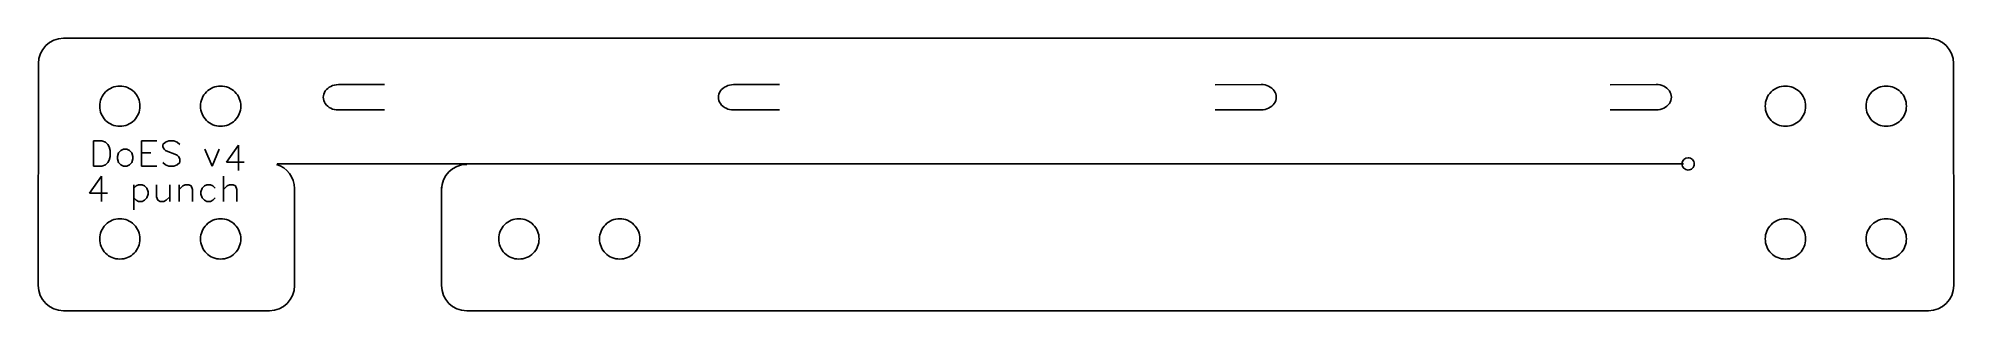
# Model space of a CAD drawing. Extents: x -190 to 190, y 110 to 164.
import ezdxf

# ---------------------------------------------------------------- set-up
doc = ezdxf.new("R2010")
doc.units = 0
doc.layers.add('Layer_1', color=7, linetype='CONTINUOUS')

msp = doc.modelspace()

# ---------------------------------------------------------------- linework, layer by layer
at = {"layer": 'Layer_1', "color": 7}
for p, q in [((-176.066614, 164.25248), (-184.780073, 164.253009)), ((16.449802, 164.25248), (-176.066614, 164.25248)), ((185.163005, 164.25248), (16.449802, 164.25248)), ((-189.808189, 115.176849), (-189.779772, 159.252958)), ((190.191115, 115.17664), (190.162707, 159.252749)), ((-142.420073, 139.308902), (-113.577328, 139.308902)), ((-113.577328, 139.308902), (136.608926, 139.308902)), ((138.725593, 139.308902), (138.725593, 139.308902)), ((-138.970366, 115.176846), (-138.970366, 134.41038)), ((-109.808761, 134.681837), (-109.808761, 115.17664)), ((-184.808074, 110.17597), (-143.971074, 110.177028)), ((-104.809073, 110.17597), (185.190916, 110.176499))]:
    msp.add_line(p, q, dxfattribs=at)
at = {"layer": 'Layer_1', "color": 1}
for p, q in [((-130.277145, 155.049113), (-121.151814, 155.072581)), ((-51.864646, 155.049108), (-42.739313, 155.072576)), ((52.77712, 155.072581), (43.652406, 155.025816)), ((131.189619, 155.072579), (122.064902, 155.025814)), ((-130.277531, 150.019405), (-121.152817, 150.06617)), ((-51.86503, 150.0194), (-42.740315, 150.066165)), ((52.776734, 150.042873), (43.651403, 150.019405)), ((131.189233, 150.042871), (122.063902, 150.019402))]:
    msp.add_line(p, q, dxfattribs=at)
at = {"layer": 'Layer_1', "color": 5}
for p, q in [((-178.873243, 143.895102), (-178.873243, 138.901716)), ((-178.873243, 143.895102), (-177.208781, 143.895102)), ((-177.208781, 143.895102), (-176.49544, 143.657321)), ((-176.49544, 143.657321), (-176.019878, 143.181762)), ((-176.019878, 143.181762), (-175.782097, 142.706202)), ((-175.782097, 142.706202), (-175.544316, 141.992862)), ((-175.544316, 140.803959), (-175.782097, 140.090619)), ((-175.544316, 141.992862), (-175.544316, 140.803959)), ((-173.879857, 141.5173), (-174.117635, 140.803959)), ((-174.117635, 140.803959), (-174.117635, 140.328397)), ((-173.404295, 141.992862), (-173.879857, 141.5173)), ((-172.928735, 142.23064), (-173.404295, 141.992862)), ((-172.215395, 142.23064), (-172.928735, 142.23064)), ((-171.739833, 141.992862), (-172.215395, 142.23064)), ((-171.264273, 141.5173), (-171.739833, 141.992862)), ((-171.026492, 140.803959), (-171.264273, 141.5173)), ((-171.026492, 140.328397), (-171.026492, 140.803959)), ((-169.36203, 143.895102), (-169.36203, 138.901716)), ((-169.36203, 143.895102), (-166.270884, 143.895102)), ((-169.36203, 141.5173), (-167.459787, 141.5173)), ((-164.606425, 143.657321), (-165.081985, 143.181762)), ((-165.081985, 143.181762), (-165.081985, 142.706202)), ((-165.081985, 142.706202), (-164.844203, 142.23064)), ((-164.844203, 142.23064), (-164.606425, 141.992862)), ((-163.893082, 143.895102), (-164.606425, 143.657321)), ((-164.606425, 141.992862), (-164.130863, 141.755081)), ((-164.130863, 141.755081), (-162.704182, 141.279519)), ((-162.941963, 143.895102), (-163.893082, 143.895102)), ((-162.22862, 143.657321), (-162.941963, 143.895102)), ((-162.704182, 141.279519), (-162.22862, 141.041738)), ((-161.753061, 143.181762), (-162.22862, 143.657321)), ((-162.22862, 141.041738), (-161.990842, 140.803959)), ((-161.990842, 140.803959), (-161.753061, 140.328397)), ((-156.759675, 142.23064), (-155.332994, 138.901716)), ((-153.90631, 142.23064), (-155.332994, 138.901716)), ((-150.123535, 143.020575), (-152.501338, 139.691651)), ((-150.123535, 143.020575), (-150.123535, 138.027189)), ((-177.291222, 136.856572), (-179.669025, 133.527645)), ((-177.208781, 138.901716), (-178.873243, 138.901716)), ((-177.291222, 136.856572), (-177.291222, 131.863183)), ((-176.49544, 139.139497), (-177.208781, 138.901716)), ((-176.019878, 139.615057), (-176.49544, 139.139497)), ((-175.782097, 140.090619), (-176.019878, 139.615057)), ((-174.117635, 140.328397), (-173.879857, 139.615057)), ((-173.879857, 139.615057), (-173.404295, 139.139497)), ((-173.404295, 139.139497), (-172.928735, 138.901716)), ((-172.928735, 138.901716), (-172.215395, 138.901716)), ((-172.215395, 138.901716), (-171.739833, 139.139497)), ((-171.739833, 139.139497), (-171.264273, 139.615057)), ((-171.264273, 139.615057), (-171.026492, 140.328397)), ((-169.36203, 138.901716), (-166.270884, 138.901716)), ((-164.606425, 139.139497), (-165.081985, 139.615057)), ((-163.893082, 138.901716), (-164.606425, 139.139497)), ((-162.941963, 138.901716), (-163.893082, 138.901716)), ((-162.22862, 139.139497), (-162.941963, 138.901716)), ((-161.753061, 139.615057), (-162.22862, 139.139497)), ((-161.753061, 140.328397), (-161.753061, 139.615057)), ((-153.037633, 136.856572), (-153.037633, 131.863183)), ((-152.501338, 139.691651), (-148.934634, 139.691651)), ((-179.669025, 133.527645), (-176.102322, 133.527645)), ((-170.871155, 135.19211), (-170.871155, 130.198724)), ((-170.871155, 134.478769), (-170.395593, 134.954329)), ((-170.395593, 134.954329), (-169.920034, 135.19211)), ((-169.920034, 135.19211), (-169.206693, 135.19211)), ((-169.206693, 135.19211), (-168.731131, 134.954329)), ((-168.731131, 134.954329), (-168.255572, 134.478769)), ((-168.255572, 134.478769), (-168.017791, 133.765426)), ((-168.017791, 133.289867), (-168.255572, 132.576526)), ((-168.017791, 133.765426), (-168.017791, 133.289867)), ((-166.353329, 135.19211), (-166.353329, 132.814305)), ((-163.737745, 135.19211), (-163.737745, 131.863183)), ((-161.835502, 135.19211), (-161.835502, 131.863183)), ((-161.835502, 134.240988), (-161.122162, 134.954329)), ((-161.122162, 134.954329), (-160.646602, 135.19211)), ((-160.646602, 135.19211), (-159.933262, 135.19211)), ((-159.933262, 135.19211), (-159.4577, 134.954329)), ((-159.4577, 134.954329), (-159.219919, 134.240988)), ((-159.219919, 134.240988), (-159.219919, 131.863183)), ((-157.317678, 134.478769), (-157.555457, 133.765426)), ((-157.555457, 133.765426), (-157.555457, 133.289867)), ((-157.555457, 133.289867), (-157.317678, 132.576526)), ((-156.842116, 134.954329), (-157.317678, 134.478769)), ((-156.366557, 135.19211), (-156.842116, 134.954329)), ((-155.653216, 135.19211), (-156.366557, 135.19211)), ((-155.177654, 134.954329), (-155.653216, 135.19211)), ((-154.702095, 134.478769), (-155.177654, 134.954329)), ((-153.037633, 134.240988), (-152.324292, 134.954329)), ((-152.324292, 134.954329), (-151.84873, 135.19211)), ((-151.84873, 135.19211), (-151.13539, 135.19211)), ((-151.13539, 135.19211), (-150.65983, 134.954329)), ((-150.65983, 134.954329), (-150.422049, 134.240988)), ((-150.422049, 134.240988), (-150.422049, 131.863183)), ((-170.395593, 132.100964), (-170.871155, 132.576526)), ((-169.920034, 131.863183), (-170.395593, 132.100964)), ((-169.206693, 131.863183), (-169.920034, 131.863183)), ((-168.731131, 132.100964), (-169.206693, 131.863183)), ((-168.255572, 132.576526), (-168.731131, 132.100964)), ((-166.353329, 132.814305), (-166.115548, 132.100964)), ((-166.115548, 132.100964), (-165.639988, 131.863183)), ((-165.639988, 131.863183), (-164.926648, 131.863183)), ((-164.926648, 131.863183), (-164.451086, 132.100964)), ((-164.451086, 132.100964), (-163.737745, 132.814305)), ((-157.317678, 132.576526), (-156.842116, 132.100964)), ((-156.842116, 132.100964), (-156.366557, 131.863183)), ((-156.366557, 131.863183), (-155.653216, 131.863183)), ((-155.653216, 131.863183), (-155.177654, 132.100964)), ((-155.177654, 132.100964), (-154.702095, 132.576526))]:
    msp.add_line(p, q, dxfattribs=at)
at = {"layer": 'Layer_1', "color": 7}
for points in [[(-189.779772, 159.252958), (-189.779772, 162.022979), (-187.550102, 164.252689), (-184.780073, 164.252689)], [(190.162707, 159.252749), (190.162707, 162.02277), (187.933036, 164.25248), (185.163005, 164.25248)], [(-138.970366, 134.41038), (-138.970366, 136.6869), (-140.477751, 138.595498), (-142.552058, 139.204429)], [(-104.809073, 139.214438), (-107.579062, 139.214438), (-109.808761, 136.98472), (-109.808761, 134.21471)], [(136.278435, 139.308902), (136.278435, 139.984661), (136.826242, 140.532473), (137.502, 140.532481)], [(137.502, 138.085323), (136.826242, 138.085331), (136.278435, 138.633144), (136.278435, 139.308902)], [(137.502, 140.532481), (137.826516, 140.532484), (138.137741, 140.403574), (138.36721, 140.174108)], [(138.36721, 138.443697), (138.137741, 138.214231), (137.826516, 138.08532), (137.502, 138.085323)], [(138.36721, 140.174108), (138.596678, 139.944642), (138.725592, 139.633418), (138.725593, 139.308902)], [(138.725593, 139.308902), (138.725592, 138.984387), (138.596678, 138.673163), (138.36721, 138.443697)], [(-184.808066, 110.176608), (-187.578095, 110.176608), (-189.808189, 112.406839), (-189.808189, 115.176849)], [(-143.970745, 110.176605), (-141.200717, 110.176605), (-138.970366, 112.406836), (-138.970366, 115.176846)], [(-109.808761, 115.17664), (-109.808761, 112.40663), (-107.579062, 110.176399), (-104.809073, 110.176399)], [(185.190916, 110.176399), (187.960926, 110.176399), (190.191115, 112.40663), (190.191115, 115.17664)]]:
    msp.add_open_spline(points, degree=3, dxfattribs=at)
at = {"layer": 'Layer_1', "color": 1}
for points in [[(-177.63336, 150.781688), (-177.63336, 151.842553), (-177.211932, 152.859969), (-176.461788, 153.610116)], [(-176.461788, 153.610116), (-175.711641, 154.360262), (-174.694226, 154.781688), (-173.63336, 154.781688)], [(-173.63336, 154.781688), (-172.572495, 154.781688), (-171.555079, 154.360262), (-170.804933, 153.610116)], [(-170.804933, 153.610116), (-170.054786, 152.859969), (-169.63336, 151.842553), (-169.63336, 150.781688)], [(-157.633374, 150.781688), (-157.633374, 151.842553), (-157.211945, 152.859969), (-156.461801, 153.610116)], [(-156.461801, 153.610116), (-155.711655, 154.360262), (-154.694239, 154.781688), (-153.633374, 154.781688)], [(-153.633374, 154.781688), (-152.572508, 154.781688), (-151.555093, 154.360262), (-150.804946, 153.610116)], [(-150.804946, 153.610116), (-150.054799, 152.859969), (-149.633374, 151.842553), (-149.633374, 150.781688)], [(-132.879589, 151.27689), (-133.416045, 152.055016), (-133.416045, 153.013705), (-132.879589, 153.791834)], [(-132.879589, 153.791834), (-132.343133, 154.569963), (-131.351719, 155.049113), (-130.278804, 155.049113)], [(-54.467088, 151.276882), (-55.003544, 152.055011), (-55.003544, 153.0137), (-54.467088, 153.791826)], [(-54.467088, 153.791826), (-53.930632, 154.569955), (-52.939217, 155.049108), (-51.866303, 155.049108)], [(52.778438, 155.072571), (53.851352, 155.072571), (54.842722, 154.593225), (55.379178, 153.815099)], [(55.379178, 153.815099), (55.915634, 153.036972), (55.915634, 152.078281), (55.379178, 151.300155)], [(131.190936, 155.072568), (132.263851, 155.072568), (133.255221, 154.593223), (133.791677, 153.815096)], [(133.791677, 153.815096), (134.328133, 153.03697), (134.328133, 152.078279), (133.791677, 151.30015)], [(152.808636, 150.781646), (152.808636, 151.842511), (153.230064, 152.859927), (153.980208, 153.610073)], [(153.980208, 153.610073), (154.730355, 154.36022), (155.747768, 154.781646), (156.808636, 154.781646)], [(156.808636, 154.781646), (157.869501, 154.781646), (158.886917, 154.36022), (159.637061, 153.610073)], [(159.637061, 153.610073), (160.38721, 152.859927), (160.808636, 151.842511), (160.808636, 150.781646)], [(172.808826, 150.781646), (172.808826, 151.842511), (173.230254, 152.859927), (173.980398, 153.610073)], [(173.980398, 153.610073), (174.730545, 154.36022), (175.74796, 154.781646), (176.808826, 154.781646)], [(176.808826, 154.781646), (177.869691, 154.781646), (178.887107, 154.36022), (179.637253, 153.610073)], [(179.637253, 153.610073), (180.3874, 152.859927), (180.808826, 151.842511), (180.808826, 150.781646)], [(-176.461788, 147.95326), (-177.211932, 148.703407), (-177.63336, 149.720823), (-177.63336, 150.781688)], [(-169.63336, 150.781688), (-169.63336, 149.720823), (-170.054786, 148.703407), (-170.804933, 147.95326)], [(-156.461801, 147.95326), (-157.211945, 148.703407), (-157.633374, 149.720823), (-157.633374, 150.781688)], [(-149.633374, 150.781688), (-149.633374, 149.720823), (-150.054799, 148.703407), (-150.804946, 147.95326)], [(-130.278849, 150.019418), (-131.351763, 150.019418), (-132.343133, 150.498761), (-132.879589, 151.27689)], [(-51.866348, 150.01941), (-52.939262, 150.01941), (-53.930632, 150.498756), (-54.467088, 151.276882)], [(55.379178, 151.300155), (54.842722, 150.522026), (53.851307, 150.042873), (52.778393, 150.042873)], [(133.791677, 151.30015), (133.255221, 150.522023), (132.263806, 150.042871), (131.190892, 150.042871)], [(153.980208, 147.953218), (153.230064, 148.703365), (152.808636, 149.72078), (152.808636, 150.781646)], [(160.808636, 150.781646), (160.808636, 149.72078), (160.38721, 148.703365), (159.637061, 147.953218)], [(173.980398, 147.953218), (173.230254, 148.703365), (172.808826, 149.72078), (172.808826, 150.781646)], [(180.808826, 150.781646), (180.808826, 149.72078), (180.3874, 148.703365), (179.637253, 147.953218)], [(-173.63336, 146.781688), (-174.694226, 146.781688), (-175.711641, 147.203116), (-176.461788, 147.95326)], [(-170.804933, 147.95326), (-171.555079, 147.203116), (-172.572495, 146.781688), (-173.63336, 146.781688)], [(-153.633374, 146.781688), (-154.694239, 146.781688), (-155.711655, 147.203116), (-156.461801, 147.95326)], [(-150.804946, 147.95326), (-151.555093, 147.203116), (-152.572508, 146.781688), (-153.633374, 146.781688)], [(156.808636, 146.781646), (155.747768, 146.781646), (154.730355, 147.203074), (153.980208, 147.953218)], [(159.637061, 147.953218), (158.886917, 147.203074), (157.869501, 146.781646), (156.808636, 146.781646)], [(176.808826, 146.781646), (175.74796, 146.781646), (174.730545, 147.203074), (173.980398, 147.953218)], [(179.637253, 147.953218), (178.887107, 147.203074), (177.869691, 146.781646), (176.808826, 146.781646)], [(-177.63336, 124.427521), (-177.63336, 125.488386), (-177.211932, 126.505805), (-176.461788, 127.255949)], [(-176.461788, 127.255949), (-175.711641, 128.006095), (-174.694226, 128.427521), (-173.63336, 128.427521)], [(-173.63336, 128.427521), (-172.572495, 128.427521), (-171.555079, 128.006095), (-170.804933, 127.255949)], [(-170.804933, 127.255949), (-170.054786, 126.505805), (-169.63336, 125.488386), (-169.63336, 124.427521)], [(-157.633374, 124.427521), (-157.633374, 125.488386), (-157.211945, 126.505805), (-156.461801, 127.255949)], [(-156.461801, 127.255949), (-155.711655, 128.006095), (-154.694239, 128.427521), (-153.633374, 128.427521)], [(-153.633374, 128.427521), (-152.572508, 128.427521), (-151.555093, 128.006095), (-150.804946, 127.255949)], [(-150.804946, 127.255949), (-150.054799, 126.505805), (-149.633374, 125.488386), (-149.633374, 124.427521)], [(-98.461364, 124.427021), (-98.461364, 125.487886), (-98.039936, 126.505302), (-97.289789, 127.255446)], [(-97.289789, 127.255446), (-96.539645, 128.005593), (-95.52223, 128.427021), (-94.461364, 128.427021)], [(-94.461364, 128.427021), (-93.400496, 128.427021), (-92.383081, 128.005593), (-91.632937, 127.255446)], [(-91.632937, 127.255446), (-90.88279, 126.505302), (-90.461364, 125.487886), (-90.461364, 124.427021)], [(-78.461367, 124.427021), (-78.461367, 125.487886), (-78.039939, 126.505302), (-77.289792, 127.255446)], [(-77.289792, 127.255446), (-76.539648, 128.005593), (-75.522233, 128.427021), (-74.461367, 128.427021)], [(-74.461367, 128.427021), (-73.400499, 128.427021), (-72.383084, 128.005593), (-71.63294, 127.255446)], [(-71.63294, 127.255446), (-70.882793, 126.505302), (-70.461367, 125.487886), (-70.461367, 124.427021)], [(152.808636, 124.427479), (152.808636, 125.488344), (153.230064, 126.505762), (153.980208, 127.255906)], [(153.980208, 127.255906), (154.730355, 128.006053), (155.747768, 128.427479), (156.808636, 128.427479)], [(156.808636, 128.427479), (157.869501, 128.427479), (158.886917, 128.006053), (159.637061, 127.255906)], [(159.637061, 127.255906), (160.38721, 126.505762), (160.808636, 125.488344), (160.808636, 124.427479)], [(172.808826, 124.427479), (172.808826, 125.488344), (173.230254, 126.505762), (173.980398, 127.255906)], [(173.980398, 127.255906), (174.730545, 128.006053), (175.74796, 128.427479), (176.808826, 128.427479)], [(176.808826, 128.427479), (177.869691, 128.427479), (178.887107, 128.006053), (179.637253, 127.255906)], [(179.637253, 127.255906), (180.3874, 126.505762), (180.808826, 125.488344), (180.808826, 124.427479)], [(-176.461788, 121.599094), (-177.211932, 122.34924), (-177.63336, 123.366656), (-177.63336, 124.427521)], [(-169.63336, 124.427521), (-169.63336, 123.366656), (-170.054786, 122.34924), (-170.804933, 121.599094)], [(-156.461801, 121.599094), (-157.211945, 122.34924), (-157.633374, 123.366656), (-157.633374, 124.427521)], [(-149.633374, 124.427521), (-149.633374, 123.366656), (-150.054799, 122.34924), (-150.804946, 121.599094)], [(-97.289789, 121.598593), (-98.039936, 122.348737), (-98.461364, 123.366153), (-98.461364, 124.427021)], [(-90.461364, 124.427021), (-90.461364, 123.366153), (-90.88279, 122.348737), (-91.632937, 121.598593)], [(-77.289792, 121.598593), (-78.039939, 122.348737), (-78.461367, 123.366153), (-78.461367, 124.427021)], [(-70.461367, 124.427021), (-70.461367, 123.366153), (-70.882793, 122.348737), (-71.63294, 121.598593)], [(153.980208, 121.599051), (153.230064, 122.349198), (152.808636, 123.366613), (152.808636, 124.427479)], [(160.808636, 124.427479), (160.808636, 123.366613), (160.38721, 122.349198), (159.637061, 121.599051)], [(173.980398, 121.599051), (173.230254, 122.349198), (172.808826, 123.366613), (172.808826, 124.427479)], [(180.808826, 124.427479), (180.808826, 123.366613), (180.3874, 122.349198), (179.637253, 121.599051)], [(-173.63336, 120.427521), (-174.694226, 120.427521), (-175.711641, 120.848949), (-176.461788, 121.599094)], [(-170.804933, 121.599094), (-171.555079, 120.848949), (-172.572495, 120.427521), (-173.63336, 120.427521)], [(-153.633374, 120.427521), (-154.694239, 120.427521), (-155.711655, 120.848949), (-156.461801, 121.599094)], [(-150.804946, 121.599094), (-151.555093, 120.848949), (-152.572508, 120.427521), (-153.633374, 120.427521)], [(-94.461364, 120.427021), (-95.52223, 120.427021), (-96.539645, 120.848447), (-97.289789, 121.598593)], [(-91.632937, 121.598593), (-92.383081, 120.848447), (-93.400496, 120.427021), (-94.461364, 120.427021)], [(-74.461367, 120.427021), (-75.522233, 120.427021), (-76.539648, 120.848447), (-77.289792, 121.598593)], [(-71.63294, 121.598593), (-72.383084, 120.848447), (-73.400499, 120.427021), (-74.461367, 120.427021)], [(156.808636, 120.427479), (155.747768, 120.427479), (154.730355, 120.848907), (153.980208, 121.599051)], [(159.637061, 121.599051), (158.886917, 120.848907), (157.869501, 120.427479), (156.808636, 120.427479)], [(176.808826, 120.427479), (175.74796, 120.427479), (174.730545, 120.848907), (173.980398, 121.599051)], [(179.637253, 121.599051), (178.887107, 120.848907), (177.869691, 120.427479), (176.808826, 120.427479)]]:
    msp.add_open_spline(points, degree=3, dxfattribs=at)

doc.saveas('drawing.dxf')
